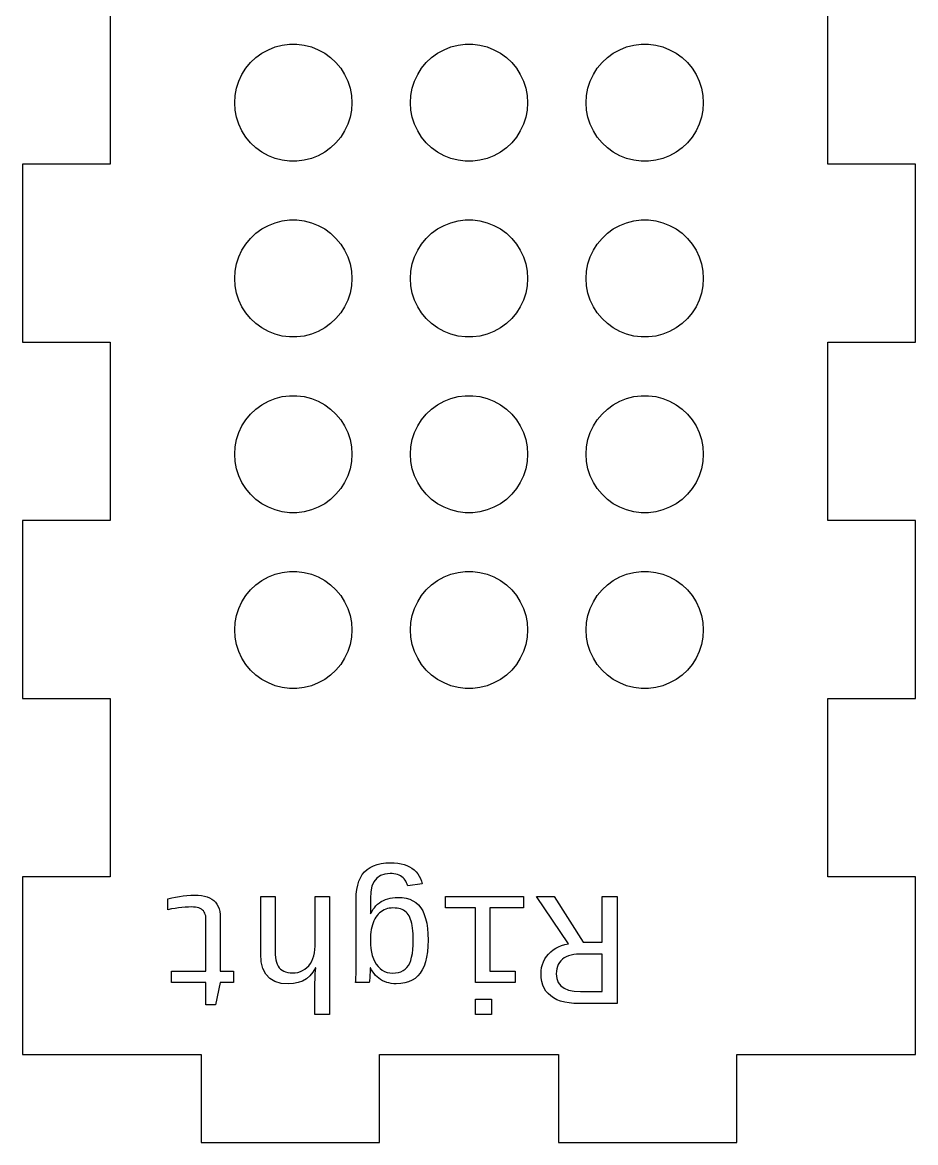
# Model space of a CAD drawing. Header units: metres. Extents: x -30 to 30, y -155 to 155.
# Drawn here: x -30.5 to 30.5, y -155 to -78.5 of the extents above; entities that cross this region are included whole.
import ezdxf

# ---------------------------------------------------------------- set-up
doc = ezdxf.new("R2010")
doc.units = ezdxf.units.M

msp = doc.modelspace()

# ---------------------------------------------------------------- linework, layer by layer
for p, q in [((-24.495, -76.035), (-24.495, -88.205)), ((24.495, -88.205), (24.495, -76.035)), ((-13.7031, -80.3807), (-13.2361, -80.1958)), ((-13.2361, -80.1958), (-12.7495, -80.0708)), ((-12.7495, -80.0708), (-12.2512, -80.0079)), ((-12.2512, -80.0079), (-11.7488, -80.0079)), ((-11.7488, -80.0079), (-11.2505, -80.0708)), ((-11.2505, -80.0708), (-10.7639, -80.1958)), ((-10.7639, -80.1958), (-10.2969, -80.3807)), ((-1.70311, -80.3807), (-1.23605, -80.1958)), ((-1.23605, -80.1958), (-0.74951, -80.0708)), ((-0.74951, -80.0708), (-0.25116, -80.0079)), ((-0.25116, -80.0079), (0.25116, -80.0079)), ((0.25116, -80.0079), (0.74951, -80.0708)), ((0.74951, -80.0708), (1.23605, -80.1958)), ((1.23605, -80.1958), (1.70311, -80.3807)), ((10.2969, -80.3807), (10.7639, -80.1958)), ((10.7639, -80.1958), (11.2505, -80.0708)), ((11.2505, -80.0708), (11.7488, -80.0079)), ((11.7488, -80.0079), (12.2512, -80.0079)), ((12.2512, -80.0079), (12.7495, -80.0708)), ((12.7495, -80.0708), (13.2361, -80.1958)), ((13.2361, -80.1958), (13.7031, -80.3807)), ((-14.9159, -81.2618), (-14.5497, -80.9179)), ((-14.5497, -80.9179), (-14.1433, -80.6227)), ((-14.1433, -80.6227), (-13.7031, -80.3807)), ((-10.2969, -80.3807), (-9.85669, -80.6227)), ((-9.85669, -80.6227), (-9.4503, -80.9179)), ((-9.4503, -80.9179), (-9.08412, -81.2618)), ((-2.91586, -81.2618), (-2.54968, -80.9179)), ((-2.54968, -80.9179), (-2.1433, -80.6227)), ((-2.1433, -80.6227), (-1.70311, -80.3807)), ((1.70311, -80.3807), (2.1433, -80.6227)), ((2.1433, -80.6227), (2.54968, -80.9179)), ((2.54968, -80.9179), (2.91586, -81.2618)), ((9.08412, -81.2618), (9.4503, -80.9179)), ((9.4503, -80.9179), (9.85669, -80.6227)), ((9.85669, -80.6227), (10.2969, -80.3807)), ((13.7031, -80.3807), (14.1433, -80.6227)), ((14.1433, -80.6227), (14.5497, -80.9179)), ((14.5497, -80.9179), (14.9159, -81.2618)), ((-15.5052, -82.073), (-15.2361, -81.6488)), ((-15.2361, -81.6488), (-14.9159, -81.2618)), ((-9.08412, -81.2618), (-8.76393, -81.6488)), ((-8.76393, -81.6488), (-8.49477, -82.073)), ((-3.50522, -82.073), (-3.23605, -81.6488)), ((-3.23605, -81.6488), (-2.91586, -81.2618)), ((2.91586, -81.2618), (3.23605, -81.6488)), ((3.23605, -81.6488), (3.50522, -82.073)), ((8.49477, -82.073), (8.76393, -81.6488)), ((8.76393, -81.6488), (9.08412, -81.2618)), ((14.9159, -81.2618), (15.2361, -81.6488)), ((15.2361, -81.6488), (15.5052, -82.073)), ((-15.8743, -83.0052), (-15.7191, -82.5275)), ((-15.7191, -82.5275), (-15.5052, -82.073)), ((-8.49477, -82.073), (-8.28088, -82.5275)), ((-8.28088, -82.5275), (-8.12566, -83.0052)), ((-3.87433, -83.0052), (-3.7191, -82.5275)), ((-3.7191, -82.5275), (-3.50522, -82.073)), ((3.50522, -82.073), (3.7191, -82.5275)), ((3.7191, -82.5275), (3.87433, -83.0052)), ((8.12566, -83.0052), (8.28088, -82.5275)), ((8.28088, -82.5275), (8.49477, -82.073)), ((15.5052, -82.073), (15.7191, -82.5275)), ((15.7191, -82.5275), (15.8743, -83.0052)), ((-15.9684, -83.4987), (-15.8743, -83.0052)), ((-8.12566, -83.0052), (-8.03154, -83.4987)), ((-3.96844, -83.4987), (-3.87433, -83.0052)), ((3.87433, -83.0052), (3.96844, -83.4987)), ((8.03154, -83.4987), (8.12566, -83.0052)), ((15.8743, -83.0052), (15.9684, -83.4987)), ((-16, -84), (-15.9684, -83.4987)), ((-15.9684, -84.5013), (-16, -84)), ((-8.03154, -83.4987), (-8, -84)), ((-8, -84), (-8.03154, -84.5013)), ((-4, -84), (-3.96844, -83.4987)), ((-3.96844, -84.5013), (-4, -84)), ((3.96844, -83.4987), (4, -84)), ((4, -84), (3.96844, -84.5013)), ((8, -84), (8.03154, -83.4987)), ((8.03154, -84.5013), (8, -84)), ((15.9684, -83.4987), (16, -84)), ((16, -84), (15.9684, -84.5013)), ((-15.8743, -84.9948), (-15.9684, -84.5013)), ((-8.03154, -84.5013), (-8.12566, -84.9948)), ((-3.87433, -84.9948), (-3.96844, -84.5013)), ((3.96844, -84.5013), (3.87433, -84.9948)), ((8.12566, -84.9948), (8.03154, -84.5013)), ((15.9684, -84.5013), (15.8743, -84.9948)), ((-15.7191, -85.4725), (-15.8743, -84.9948)), ((-15.5052, -85.927), (-15.7191, -85.4725)), ((-8.28088, -85.4725), (-8.49477, -85.927)), ((-8.12566, -84.9948), (-8.28088, -85.4725)), ((-3.7191, -85.4725), (-3.87433, -84.9948)), ((-3.50522, -85.927), (-3.7191, -85.4725)), ((3.7191, -85.4725), (3.50522, -85.927)), ((3.87433, -84.9948), (3.7191, -85.4725)), ((8.28088, -85.4725), (8.12566, -84.9948)), ((8.49477, -85.927), (8.28088, -85.4725)), ((15.7191, -85.4725), (15.5052, -85.927)), ((15.8743, -84.9948), (15.7191, -85.4725)), ((-15.2361, -86.3511), (-15.5052, -85.927)), ((-14.9159, -86.7382), (-15.2361, -86.3511)), ((-8.76393, -86.3511), (-9.08412, -86.7382)), ((-8.49477, -85.927), (-8.76393, -86.3511)), ((-3.23605, -86.3511), (-3.50522, -85.927)), ((-2.91586, -86.7382), (-3.23605, -86.3511)), ((3.23605, -86.3511), (2.91586, -86.7382)), ((3.50522, -85.927), (3.23605, -86.3511)), ((8.76393, -86.3511), (8.49477, -85.927)), ((9.08412, -86.7382), (8.76393, -86.3511)), ((15.2361, -86.3511), (14.9159, -86.7382)), ((15.5052, -85.927), (15.2361, -86.3511)), ((-14.5497, -87.082), (-14.9159, -86.7382)), ((-14.1433, -87.3773), (-14.5497, -87.082)), ((-9.4503, -87.082), (-9.85669, -87.3773)), ((-9.08412, -86.7382), (-9.4503, -87.082)), ((-2.54968, -87.082), (-2.91586, -86.7382)), ((-2.1433, -87.3773), (-2.54968, -87.082)), ((2.54968, -87.082), (2.1433, -87.3773)), ((2.91586, -86.7382), (2.54968, -87.082)), ((9.4503, -87.082), (9.08412, -86.7382)), ((9.85669, -87.3773), (9.4503, -87.082)), ((14.5497, -87.082), (14.1433, -87.3773)), ((14.9159, -86.7382), (14.5497, -87.082)), ((-13.7031, -87.6193), (-14.1433, -87.3773)), ((-13.2361, -87.8042), (-13.7031, -87.6193)), ((-12.7495, -87.9291), (-13.2361, -87.8042)), ((-12.2512, -87.9921), (-12.7495, -87.9291)), ((-11.2505, -87.9291), (-11.7488, -87.9921)), ((-10.7639, -87.8042), (-11.2505, -87.9291)), ((-10.2969, -87.6193), (-10.7639, -87.8042)), ((-9.85669, -87.3773), (-10.2969, -87.6193)), ((-1.70311, -87.6193), (-2.1433, -87.3773)), ((-1.23605, -87.8042), (-1.70311, -87.6193)), ((-0.74951, -87.9291), (-1.23605, -87.8042)), ((-0.25116, -87.9921), (-0.74951, -87.9291)), ((0.74951, -87.9291), (0.25116, -87.9921)), ((1.23605, -87.8042), (0.74951, -87.9291)), ((1.70311, -87.6193), (1.23605, -87.8042)), ((2.1433, -87.3773), (1.70311, -87.6193)), ((10.2969, -87.6193), (9.85669, -87.3773)), ((10.7639, -87.8042), (10.2969, -87.6193)), ((11.2505, -87.9291), (10.7639, -87.8042)), ((11.7488, -87.9921), (11.2505, -87.9291)), ((12.7495, -87.9291), (12.2512, -87.9921)), ((13.2361, -87.8042), (12.7495, -87.9291)), ((13.7031, -87.6193), (13.2361, -87.8042)), ((14.1433, -87.3773), (13.7031, -87.6193)), ((-24.495, -88.205), (-30.5, -88.205)), ((-30.5, -88.205), (-30.5, -100.355)), ((-11.7488, -87.9921), (-12.2512, -87.9921)), ((0.25116, -87.9921), (-0.25116, -87.9921)), ((12.2512, -87.9921), (11.7488, -87.9921)), ((30.5, -88.205), (24.495, -88.205)), ((30.5, -100.355), (30.5, -88.205)), ((-14.1433, -92.6227), (-13.7031, -92.3807)), ((-13.7031, -92.3807), (-13.2361, -92.1958)), ((-13.2361, -92.1958), (-12.7495, -92.0708)), ((-12.7495, -92.0708), (-12.2512, -92.0079)), ((-12.2512, -92.0079), (-11.7488, -92.0079)), ((-11.7488, -92.0079), (-11.2505, -92.0708)), ((-11.2505, -92.0708), (-10.7639, -92.1958)), ((-10.7639, -92.1958), (-10.2969, -92.3807)), ((-10.2969, -92.3807), (-9.85669, -92.6227)), ((-2.1433, -92.6227), (-1.70311, -92.3807)), ((-1.70311, -92.3807), (-1.23605, -92.1958)), ((-1.23605, -92.1958), (-0.74951, -92.0708)), ((-0.74951, -92.0708), (-0.25116, -92.0079)), ((-0.25116, -92.0079), (0.25116, -92.0079)), ((0.25116, -92.0079), (0.74951, -92.0708)), ((0.74951, -92.0708), (1.23605, -92.1958)), ((1.23605, -92.1958), (1.70311, -92.3807)), ((1.70311, -92.3807), (2.1433, -92.6227)), ((9.85669, -92.6227), (10.2969, -92.3807)), ((10.2969, -92.3807), (10.7639, -92.1958)), ((10.7639, -92.1958), (11.2505, -92.0708)), ((11.2505, -92.0708), (11.7488, -92.0079)), ((11.7488, -92.0079), (12.2512, -92.0079)), ((12.2512, -92.0079), (12.7495, -92.0708)), ((12.7495, -92.0708), (13.2361, -92.1958)), ((13.2361, -92.1958), (13.7031, -92.3807)), ((13.7031, -92.3807), (14.1433, -92.6227)), ((-15.2361, -93.6488), (-14.9159, -93.2618)), ((-14.9159, -93.2618), (-14.5497, -92.9179)), ((-14.5497, -92.9179), (-14.1433, -92.6227)), ((-9.85669, -92.6227), (-9.4503, -92.9179)), ((-9.4503, -92.9179), (-9.08412, -93.2618)), ((-9.08412, -93.2618), (-8.76393, -93.6488)), ((-3.23605, -93.6488), (-2.91586, -93.2618)), ((-2.91586, -93.2618), (-2.54968, -92.9179)), ((-2.54968, -92.9179), (-2.1433, -92.6227)), ((2.1433, -92.6227), (2.54968, -92.9179)), ((2.54968, -92.9179), (2.91586, -93.2618)), ((2.91586, -93.2618), (3.23605, -93.6488)), ((8.76393, -93.6488), (9.08412, -93.2618)), ((9.08412, -93.2618), (9.4503, -92.9179)), ((9.4503, -92.9179), (9.85669, -92.6227)), ((14.1433, -92.6227), (14.5497, -92.9179)), ((14.5497, -92.9179), (14.9159, -93.2618)), ((14.9159, -93.2618), (15.2361, -93.6488)), ((-15.5052, -94.073), (-15.2361, -93.6488)), ((-8.76393, -93.6488), (-8.49477, -94.073)), ((-3.50522, -94.073), (-3.23605, -93.6488)), ((3.23605, -93.6488), (3.50522, -94.073)), ((8.49477, -94.073), (8.76393, -93.6488)), ((15.2361, -93.6488), (15.5052, -94.073)), ((-15.8743, -95.0052), (-15.7191, -94.5275)), ((-15.7191, -94.5275), (-15.5052, -94.073)), ((-8.49477, -94.073), (-8.28088, -94.5275)), ((-8.28088, -94.5275), (-8.12566, -95.0052)), ((-3.87433, -95.0052), (-3.7191, -94.5275)), ((-3.7191, -94.5275), (-3.50522, -94.073)), ((3.50522, -94.073), (3.7191, -94.5275)), ((3.7191, -94.5275), (3.87433, -95.0052)), ((8.12566, -95.0052), (8.28088, -94.5275)), ((8.28088, -94.5275), (8.49477, -94.073)), ((15.5052, -94.073), (15.7191, -94.5275)), ((15.7191, -94.5275), (15.8743, -95.0052)), ((-16, -96), (-15.9684, -95.4987)), ((-15.9684, -95.4987), (-15.8743, -95.0052)), ((-8.12566, -95.0052), (-8.03154, -95.4987)), ((-8.03154, -95.4987), (-8, -96)), ((-4, -96), (-3.96844, -95.4987)), ((-3.96844, -95.4987), (-3.87433, -95.0052)), ((3.87433, -95.0052), (3.96844, -95.4987)), ((3.96844, -95.4987), (4, -96)), ((8, -96), (8.03154, -95.4987)), ((8.03154, -95.4987), (8.12566, -95.0052)), ((15.8743, -95.0052), (15.9684, -95.4987)), ((15.9684, -95.4987), (16, -96)), ((-15.9684, -96.5013), (-16, -96)), ((-8, -96), (-8.03154, -96.5013)), ((-3.96844, -96.5013), (-4, -96)), ((4, -96), (3.96844, -96.5013)), ((8.03154, -96.5013), (8, -96)), ((16, -96), (15.9684, -96.5013)), ((-15.8743, -96.9948), (-15.9684, -96.5013)), ((-15.7191, -97.4725), (-15.8743, -96.9948)), ((-8.12566, -96.9948), (-8.28088, -97.4725)), ((-8.03154, -96.5013), (-8.12566, -96.9948)), ((-3.87433, -96.9948), (-3.96844, -96.5013)), ((-3.7191, -97.4725), (-3.87433, -96.9948)), ((3.87433, -96.9948), (3.7191, -97.4725)), ((3.96844, -96.5013), (3.87433, -96.9948)), ((8.12566, -96.9948), (8.03154, -96.5013)), ((8.28088, -97.4725), (8.12566, -96.9948)), ((15.8743, -96.9948), (15.7191, -97.4725)), ((15.9684, -96.5013), (15.8743, -96.9948)), ((-15.5052, -97.927), (-15.7191, -97.4725)), ((-8.28088, -97.4725), (-8.49477, -97.927)), ((-3.50522, -97.927), (-3.7191, -97.4725)), ((3.7191, -97.4725), (3.50522, -97.927)), ((8.49477, -97.927), (8.28088, -97.4725)), ((15.7191, -97.4725), (15.5052, -97.927)), ((-15.2361, -98.3511), (-15.5052, -97.927)), ((-14.9159, -98.7382), (-15.2361, -98.3511)), ((-8.76393, -98.3511), (-9.08412, -98.7382)), ((-8.49477, -97.927), (-8.76393, -98.3511)), ((-3.23605, -98.3511), (-3.50522, -97.927)), ((-2.91586, -98.7382), (-3.23605, -98.3511)), ((3.23605, -98.3511), (2.91586, -98.7382)), ((3.50522, -97.927), (3.23605, -98.3511)), ((8.76393, -98.3511), (8.49477, -97.927)), ((9.08412, -98.7382), (8.76393, -98.3511)), ((15.2361, -98.3511), (14.9159, -98.7382)), ((15.5052, -97.927), (15.2361, -98.3511)), ((-14.5497, -99.082), (-14.9159, -98.7382)), ((-14.1433, -99.3773), (-14.5497, -99.082)), ((-13.7031, -99.6193), (-14.1433, -99.3773)), ((-9.85669, -99.3773), (-10.2969, -99.6193)), ((-9.4503, -99.082), (-9.85669, -99.3773)), ((-9.08412, -98.7382), (-9.4503, -99.082)), ((-2.54968, -99.082), (-2.91586, -98.7382)), ((-2.1433, -99.3773), (-2.54968, -99.082)), ((-1.70311, -99.6193), (-2.1433, -99.3773)), ((2.1433, -99.3773), (1.70311, -99.6193)), ((2.54968, -99.082), (2.1433, -99.3773)), ((2.91586, -98.7382), (2.54968, -99.082)), ((9.4503, -99.082), (9.08412, -98.7382)), ((9.85669, -99.3773), (9.4503, -99.082)), ((10.2969, -99.6193), (9.85669, -99.3773)), ((14.1433, -99.3773), (13.7031, -99.6193)), ((14.5497, -99.082), (14.1433, -99.3773)), ((14.9159, -98.7382), (14.5497, -99.082)), ((-13.2361, -99.8042), (-13.7031, -99.6193)), ((-12.7495, -99.9291), (-13.2361, -99.8042)), ((-12.2512, -99.9921), (-12.7495, -99.9291)), ((-11.7488, -99.9921), (-12.2512, -99.9921)), ((-11.2505, -99.9291), (-11.7488, -99.9921)), ((-10.7639, -99.8042), (-11.2505, -99.9291)), ((-10.2969, -99.6193), (-10.7639, -99.8042)), ((-1.23605, -99.8042), (-1.70311, -99.6193)), ((-0.74951, -99.9291), (-1.23605, -99.8042)), ((-0.25116, -99.9921), (-0.74951, -99.9291)), ((0.25116, -99.9921), (-0.25116, -99.9921)), ((0.74951, -99.9291), (0.25116, -99.9921)), ((1.23605, -99.8042), (0.74951, -99.9291)), ((1.70311, -99.6193), (1.23605, -99.8042)), ((10.7639, -99.8042), (10.2969, -99.6193)), ((11.2505, -99.9291), (10.7639, -99.8042)), ((11.7488, -99.9921), (11.2505, -99.9291)), ((12.2512, -99.9921), (11.7488, -99.9921)), ((12.7495, -99.9291), (12.2512, -99.9921)), ((13.2361, -99.8042), (12.7495, -99.9291)), ((13.7031, -99.6193), (13.2361, -99.8042)), ((-30.5, -100.355), (-24.495, -100.355)), ((-24.495, -100.355), (-24.495, -112.525)), ((24.495, -112.525), (24.495, -100.355)), ((24.495, -100.355), (30.5, -100.355)), ((-12.7495, -104.071), (-12.2512, -104.008)), ((-12.2512, -104.008), (-11.7488, -104.008)), ((-11.7488, -104.008), (-11.2505, -104.071)), ((-0.74951, -104.071), (-0.25116, -104.008)), ((-0.25116, -104.008), (0.25116, -104.008)), ((0.25116, -104.008), (0.74951, -104.071)), ((11.2505, -104.071), (11.7488, -104.008)), ((11.7488, -104.008), (12.2512, -104.008)), ((12.2512, -104.008), (12.7495, -104.071)), ((-14.5497, -104.918), (-14.1433, -104.623)), ((-14.1433, -104.623), (-13.7031, -104.381)), ((-13.7031, -104.381), (-13.2361, -104.196)), ((-13.2361, -104.196), (-12.7495, -104.071)), ((-11.2505, -104.071), (-10.7639, -104.196)), ((-10.7639, -104.196), (-10.2969, -104.381)), ((-10.2969, -104.381), (-9.85669, -104.623)), ((-9.85669, -104.623), (-9.4503, -104.918)), ((-2.54968, -104.918), (-2.1433, -104.623)), ((-2.1433, -104.623), (-1.70311, -104.381)), ((-1.70311, -104.381), (-1.23605, -104.196)), ((-1.23605, -104.196), (-0.74951, -104.071)), ((0.74951, -104.071), (1.23605, -104.196)), ((1.23605, -104.196), (1.70311, -104.381)), ((1.70311, -104.381), (2.1433, -104.623)), ((2.1433, -104.623), (2.54968, -104.918)), ((9.4503, -104.918), (9.85669, -104.623)), ((9.85669, -104.623), (10.2969, -104.381)), ((10.2969, -104.381), (10.7639, -104.196)), ((10.7639, -104.196), (11.2505, -104.071)), ((12.7495, -104.071), (13.2361, -104.196)), ((13.2361, -104.196), (13.7031, -104.381)), ((13.7031, -104.381), (14.1433, -104.623)), ((14.1433, -104.623), (14.5497, -104.918)), ((-15.2361, -105.649), (-14.9159, -105.262)), ((-14.9159, -105.262), (-14.5497, -104.918)), ((-9.4503, -104.918), (-9.08412, -105.262)), ((-9.08412, -105.262), (-8.76393, -105.649)), ((-3.23605, -105.649), (-2.91586, -105.262)), ((-2.91586, -105.262), (-2.54968, -104.918)), ((2.54968, -104.918), (2.91586, -105.262)), ((2.91586, -105.262), (3.23605, -105.649)), ((8.76393, -105.649), (9.08412, -105.262)), ((9.08412, -105.262), (9.4503, -104.918)), ((14.5497, -104.918), (14.9159, -105.262)), ((14.9159, -105.262), (15.2361, -105.649)), ((-15.7191, -106.527), (-15.5052, -106.073)), ((-15.5052, -106.073), (-15.2361, -105.649)), ((-8.76393, -105.649), (-8.49477, -106.073)), ((-8.49477, -106.073), (-8.28088, -106.527)), ((-3.7191, -106.527), (-3.50522, -106.073)), ((-3.50522, -106.073), (-3.23605, -105.649)), ((3.23605, -105.649), (3.50522, -106.073)), ((3.50522, -106.073), (3.7191, -106.527)), ((8.28088, -106.527), (8.49477, -106.073)), ((8.49477, -106.073), (8.76393, -105.649)), ((15.2361, -105.649), (15.5052, -106.073)), ((15.5052, -106.073), (15.7191, -106.527)), ((-15.9684, -107.499), (-15.8743, -107.005)), ((-15.8743, -107.005), (-15.7191, -106.527)), ((-8.28088, -106.527), (-8.12566, -107.005)), ((-8.12566, -107.005), (-8.03154, -107.499)), ((-3.96844, -107.499), (-3.87433, -107.005)), ((-3.87433, -107.005), (-3.7191, -106.527)), ((3.7191, -106.527), (3.87433, -107.005)), ((3.87433, -107.005), (3.96844, -107.499)), ((8.03154, -107.499), (8.12566, -107.005)), ((8.12566, -107.005), (8.28088, -106.527)), ((15.7191, -106.527), (15.8743, -107.005)), ((15.8743, -107.005), (15.9684, -107.499)), ((-16, -108), (-15.9684, -107.499)), ((-8.03154, -107.499), (-8, -108)), ((-4, -108), (-3.96844, -107.499)), ((3.96844, -107.499), (4, -108)), ((8, -108), (8.03154, -107.499)), ((15.9684, -107.499), (16, -108)), ((-15.9684, -108.501), (-16, -108)), ((-15.8743, -108.995), (-15.9684, -108.501)), ((-8.03154, -108.501), (-8.12566, -108.995)), ((-8, -108), (-8.03154, -108.501)), ((-3.96844, -108.501), (-4, -108)), ((-3.87433, -108.995), (-3.96844, -108.501)), ((3.96844, -108.501), (3.87433, -108.995)), ((4, -108), (3.96844, -108.501)), ((8.03154, -108.501), (8, -108)), ((8.12566, -108.995), (8.03154, -108.501)), ((15.9684, -108.501), (15.8743, -108.995)), ((16, -108), (15.9684, -108.501)), ((-15.7191, -109.472), (-15.8743, -108.995)), ((-8.12566, -108.995), (-8.28088, -109.472)), ((-3.7191, -109.472), (-3.87433, -108.995)), ((3.87433, -108.995), (3.7191, -109.472)), ((8.28088, -109.472), (8.12566, -108.995)), ((15.8743, -108.995), (15.7191, -109.472)), ((-15.5052, -109.927), (-15.7191, -109.472)), ((-15.2361, -110.351), (-15.5052, -109.927)), ((-8.49477, -109.927), (-8.76393, -110.351)), ((-8.28088, -109.472), (-8.49477, -109.927)), ((-3.50522, -109.927), (-3.7191, -109.472)), ((-3.23605, -110.351), (-3.50522, -109.927)), ((3.50522, -109.927), (3.23605, -110.351)), ((3.7191, -109.472), (3.50522, -109.927)), ((8.49477, -109.927), (8.28088, -109.472)), ((8.76393, -110.351), (8.49477, -109.927)), ((15.5052, -109.927), (15.2361, -110.351)), ((15.7191, -109.472), (15.5052, -109.927)), ((-14.9159, -110.738), (-15.2361, -110.351)), ((-14.5497, -111.082), (-14.9159, -110.738)), ((-9.08412, -110.738), (-9.4503, -111.082)), ((-8.76393, -110.351), (-9.08412, -110.738)), ((-2.91586, -110.738), (-3.23605, -110.351)), ((-2.54968, -111.082), (-2.91586, -110.738)), ((2.91586, -110.738), (2.54968, -111.082)), ((3.23605, -110.351), (2.91586, -110.738)), ((9.08412, -110.738), (8.76393, -110.351)), ((9.4503, -111.082), (9.08412, -110.738)), ((14.9159, -110.738), (14.5497, -111.082)), ((15.2361, -110.351), (14.9159, -110.738)), ((-14.1433, -111.377), (-14.5497, -111.082)), ((-13.7031, -111.619), (-14.1433, -111.377)), ((-13.2361, -111.804), (-13.7031, -111.619)), ((-10.2969, -111.619), (-10.7639, -111.804)), ((-9.85669, -111.377), (-10.2969, -111.619)), ((-9.4503, -111.082), (-9.85669, -111.377)), ((-2.1433, -111.377), (-2.54968, -111.082)), ((-1.70311, -111.619), (-2.1433, -111.377)), ((-1.23605, -111.804), (-1.70311, -111.619)), ((1.70311, -111.619), (1.23605, -111.804)), ((2.1433, -111.377), (1.70311, -111.619)), ((2.54968, -111.082), (2.1433, -111.377)), ((9.85669, -111.377), (9.4503, -111.082)), ((10.2969, -111.619), (9.85669, -111.377)), ((10.7639, -111.804), (10.2969, -111.619)), ((13.7031, -111.619), (13.2361, -111.804)), ((14.1433, -111.377), (13.7031, -111.619)), ((14.5497, -111.082), (14.1433, -111.377)), ((-12.7495, -111.929), (-13.2361, -111.804)), ((-12.2512, -111.992), (-12.7495, -111.929)), ((-11.7488, -111.992), (-12.2512, -111.992)), ((-11.2505, -111.929), (-11.7488, -111.992)), ((-10.7639, -111.804), (-11.2505, -111.929)), ((-0.74951, -111.929), (-1.23605, -111.804)), ((-0.25116, -111.992), (-0.74951, -111.929)), ((0.25116, -111.992), (-0.25116, -111.992)), ((0.74951, -111.929), (0.25116, -111.992)), ((1.23605, -111.804), (0.74951, -111.929)), ((11.2505, -111.929), (10.7639, -111.804)), ((11.7488, -111.992), (11.2505, -111.929)), ((12.2512, -111.992), (11.7488, -111.992)), ((12.7495, -111.929), (12.2512, -111.992)), ((13.2361, -111.804), (12.7495, -111.929)), ((-24.495, -112.525), (-30.5, -112.525)), ((-30.5, -112.525), (-30.5, -124.675)), ((30.5, -112.525), (24.495, -112.525)), ((30.5, -124.675), (30.5, -112.525)), ((-13.7031, -116.381), (-13.2361, -116.196)), ((-13.2361, -116.196), (-12.7495, -116.071)), ((-12.7495, -116.071), (-12.2512, -116.008)), ((-12.2512, -116.008), (-11.7488, -116.008)), ((-11.7488, -116.008), (-11.2505, -116.071)), ((-11.2505, -116.071), (-10.7639, -116.196)), ((-10.7639, -116.196), (-10.2969, -116.381)), ((-1.70311, -116.381), (-1.23605, -116.196)), ((-1.23605, -116.196), (-0.74951, -116.071)), ((-0.74951, -116.071), (-0.25116, -116.008)), ((-0.25116, -116.008), (0.25116, -116.008)), ((0.25116, -116.008), (0.74951, -116.071)), ((0.74951, -116.071), (1.23605, -116.196)), ((1.23605, -116.196), (1.70311, -116.381)), ((10.2969, -116.381), (10.7639, -116.196)), ((10.7639, -116.196), (11.2505, -116.071)), ((11.2505, -116.071), (11.7488, -116.008)), ((11.7488, -116.008), (12.2512, -116.008)), ((12.2512, -116.008), (12.7495, -116.071)), ((12.7495, -116.071), (13.2361, -116.196)), ((13.2361, -116.196), (13.7031, -116.381)), ((-14.9159, -117.262), (-14.5497, -116.918)), ((-14.5497, -116.918), (-14.1433, -116.623)), ((-14.1433, -116.623), (-13.7031, -116.381)), ((-10.2969, -116.381), (-9.85669, -116.623)), ((-9.85669, -116.623), (-9.4503, -116.918)), ((-9.4503, -116.918), (-9.08412, -117.262)), ((-2.91586, -117.262), (-2.54968, -116.918)), ((-2.54968, -116.918), (-2.1433, -116.623)), ((-2.1433, -116.623), (-1.70311, -116.381)), ((1.70311, -116.381), (2.1433, -116.623)), ((2.1433, -116.623), (2.54968, -116.918)), ((2.54968, -116.918), (2.91586, -117.262)), ((9.08412, -117.262), (9.4503, -116.918)), ((9.4503, -116.918), (9.85669, -116.623)), ((9.85669, -116.623), (10.2969, -116.381)), ((13.7031, -116.381), (14.1433, -116.623)), ((14.1433, -116.623), (14.5497, -116.918)), ((14.5497, -116.918), (14.9159, -117.262)), ((-15.5052, -118.073), (-15.2361, -117.649)), ((-15.2361, -117.649), (-14.9159, -117.262)), ((-9.08412, -117.262), (-8.76393, -117.649)), ((-8.76393, -117.649), (-8.49477, -118.073)), ((-3.50522, -118.073), (-3.23605, -117.649)), ((-3.23605, -117.649), (-2.91586, -117.262)), ((2.91586, -117.262), (3.23605, -117.649)), ((3.23605, -117.649), (3.50522, -118.073)), ((8.49477, -118.073), (8.76393, -117.649)), ((8.76393, -117.649), (9.08412, -117.262)), ((14.9159, -117.262), (15.2361, -117.649)), ((15.2361, -117.649), (15.5052, -118.073)), ((-15.8743, -119.005), (-15.7191, -118.527)), ((-15.7191, -118.527), (-15.5052, -118.073)), ((-8.49477, -118.073), (-8.28088, -118.527)), ((-8.28088, -118.527), (-8.12566, -119.005)), ((-3.87433, -119.005), (-3.7191, -118.527)), ((-3.7191, -118.527), (-3.50522, -118.073)), ((3.50522, -118.073), (3.7191, -118.527)), ((3.7191, -118.527), (3.87433, -119.005)), ((8.12566, -119.005), (8.28088, -118.527)), ((8.28088, -118.527), (8.49477, -118.073)), ((15.5052, -118.073), (15.7191, -118.527)), ((15.7191, -118.527), (15.8743, -119.005)), ((-15.9684, -119.499), (-15.8743, -119.005)), ((-8.12566, -119.005), (-8.03154, -119.499)), ((-3.96844, -119.499), (-3.87433, -119.005)), ((3.87433, -119.005), (3.96844, -119.499)), ((8.03154, -119.499), (8.12566, -119.005)), ((15.8743, -119.005), (15.9684, -119.499)), ((-16, -120), (-15.9684, -119.499)), ((-15.9684, -120.501), (-16, -120)), ((-8.03154, -119.499), (-8, -120)), ((-8, -120), (-8.03154, -120.501)), ((-4, -120), (-3.96844, -119.499)), ((-3.96844, -120.501), (-4, -120)), ((3.96844, -119.499), (4, -120)), ((4, -120), (3.96844, -120.501)), ((8, -120), (8.03154, -119.499)), ((8.03154, -120.501), (8, -120)), ((15.9684, -119.499), (16, -120)), ((16, -120), (15.9684, -120.501)), ((-15.8743, -120.995), (-15.9684, -120.501)), ((-8.03154, -120.501), (-8.12566, -120.995)), ((-3.87433, -120.995), (-3.96844, -120.501)), ((3.96844, -120.501), (3.87433, -120.995)), ((8.12566, -120.995), (8.03154, -120.501)), ((15.9684, -120.501), (15.8743, -120.995)), ((-15.7191, -121.472), (-15.8743, -120.995)), ((-15.5052, -121.927), (-15.7191, -121.472)), ((-8.28088, -121.472), (-8.49477, -121.927)), ((-8.12566, -120.995), (-8.28088, -121.472)), ((-3.7191, -121.472), (-3.87433, -120.995)), ((-3.50522, -121.927), (-3.7191, -121.472)), ((3.7191, -121.472), (3.50522, -121.927)), ((3.87433, -120.995), (3.7191, -121.472)), ((8.28088, -121.472), (8.12566, -120.995)), ((8.49477, -121.927), (8.28088, -121.472)), ((15.7191, -121.472), (15.5052, -121.927)), ((15.8743, -120.995), (15.7191, -121.472)), ((-15.2361, -122.351), (-15.5052, -121.927)), ((-14.9159, -122.738), (-15.2361, -122.351)), ((-8.76393, -122.351), (-9.08412, -122.738)), ((-8.49477, -121.927), (-8.76393, -122.351)), ((-3.23605, -122.351), (-3.50522, -121.927)), ((-2.91586, -122.738), (-3.23605, -122.351)), ((3.23605, -122.351), (2.91586, -122.738)), ((3.50522, -121.927), (3.23605, -122.351)), ((8.76393, -122.351), (8.49477, -121.927)), ((9.08412, -122.738), (8.76393, -122.351)), ((15.2361, -122.351), (14.9159, -122.738)), ((15.5052, -121.927), (15.2361, -122.351)), ((-14.5497, -123.082), (-14.9159, -122.738)), ((-14.1433, -123.377), (-14.5497, -123.082)), ((-9.4503, -123.082), (-9.85669, -123.377)), ((-9.08412, -122.738), (-9.4503, -123.082)), ((-2.54968, -123.082), (-2.91586, -122.738)), ((-2.1433, -123.377), (-2.54968, -123.082)), ((2.54968, -123.082), (2.1433, -123.377)), ((2.91586, -122.738), (2.54968, -123.082)), ((9.4503, -123.082), (9.08412, -122.738)), ((9.85669, -123.377), (9.4503, -123.082)), ((14.5497, -123.082), (14.1433, -123.377)), ((14.9159, -122.738), (14.5497, -123.082)), ((-13.7031, -123.619), (-14.1433, -123.377)), ((-13.2361, -123.804), (-13.7031, -123.619)), ((-12.7495, -123.929), (-13.2361, -123.804)), ((-10.7639, -123.804), (-11.2505, -123.929)), ((-10.2969, -123.619), (-10.7639, -123.804)), ((-9.85669, -123.377), (-10.2969, -123.619)), ((-1.70311, -123.619), (-2.1433, -123.377)), ((-1.23605, -123.804), (-1.70311, -123.619)), ((-0.74951, -123.929), (-1.23605, -123.804)), ((1.23605, -123.804), (0.74951, -123.929)), ((1.70311, -123.619), (1.23605, -123.804)), ((2.1433, -123.377), (1.70311, -123.619)), ((10.2969, -123.619), (9.85669, -123.377)), ((10.7639, -123.804), (10.2969, -123.619)), ((11.2505, -123.929), (10.7639, -123.804)), ((13.2361, -123.804), (12.7495, -123.929)), ((13.7031, -123.619), (13.2361, -123.804)), ((14.1433, -123.377), (13.7031, -123.619)), ((-12.2512, -123.992), (-12.7495, -123.929)), ((-11.7488, -123.992), (-12.2512, -123.992)), ((-11.2505, -123.929), (-11.7488, -123.992)), ((-0.25116, -123.992), (-0.74951, -123.929)), ((0.25116, -123.992), (-0.25116, -123.992)), ((0.74951, -123.929), (0.25116, -123.992)), ((11.7488, -123.992), (11.2505, -123.929)), ((12.2512, -123.992), (11.7488, -123.992)), ((12.7495, -123.929), (12.2512, -123.992)), ((-30.5, -124.675), (-24.495, -124.675)), ((-24.495, -124.675), (-24.495, -136.845)), ((24.495, -136.845), (24.495, -124.675)), ((24.495, -124.675), (30.5, -124.675)), ((-6.75375, -136.209), (-6.5258, -136.095)), ((-6.5258, -136.095), (-6.27238, -136.006)), ((-6.27238, -136.006), (-5.99352, -135.943)), ((-5.99352, -135.943), (-5.68916, -135.905)), ((-5.68916, -135.905), (-5.35936, -135.892)), ((-5.35936, -135.892), (-5.10626, -135.9)), ((-5.10626, -135.9), (-4.86777, -135.923)), ((-4.86777, -135.923), (-4.64389, -135.961)), ((-4.64389, -135.961), (-4.43465, -136.015)), ((-4.43465, -136.015), (-4.23999, -136.083)), ((-4.23999, -136.083), (-4.05997, -136.167)), ((-24.495, -136.845), (-30.5, -136.845)), ((-30.5, -136.845), (-30.5, -148.995)), ((-7.41498, -136.918), (-7.28586, -136.703)), ((-7.28586, -136.703), (-7.13329, -136.513)), ((-7.13329, -136.513), (-6.95625, -136.349)), ((-6.95625, -136.349), (-6.75375, -136.209)), ((-6.05087, -136.77), (-6.29797, -136.944)), ((-5.74886, -136.665), (-6.05087, -136.77)), ((-5.39192, -136.63), (-5.74886, -136.665)), ((-5.25325, -136.635), (-5.39192, -136.63)), ((-5.12242, -136.648), (-5.25325, -136.635)), ((-4.99947, -136.67), (-5.12242, -136.648)), ((-4.88437, -136.702), (-4.99947, -136.67)), ((-4.77713, -136.742), (-4.88437, -136.702)), ((-4.67776, -136.792), (-4.77713, -136.742)), ((-4.58624, -136.85), (-4.67776, -136.792)), ((-4.50305, -136.916), (-4.58624, -136.85)), ((-4.05997, -136.167), (-3.89456, -136.267)), ((-3.89456, -136.267), (-3.74466, -136.38)), ((-3.74466, -136.38), (-3.61113, -136.507)), ((-3.61113, -136.507), (-3.494, -136.647)), ((-3.494, -136.647), (-3.39326, -136.801)), ((-3.39326, -136.801), (-3.3089, -136.967)), ((30.5, -136.845), (24.495, -136.845)), ((30.5, -148.995), (30.5, -136.845)), ((-7.66145, -137.712), (-7.60277, -137.423)), ((-7.60277, -137.423), (-7.5206, -137.158)), ((-7.5206, -137.158), (-7.41498, -136.918)), ((-6.62746, -137.502), (-6.70982, -137.886)), ((-6.49017, -137.188), (-6.62746, -137.502)), ((-6.29797, -136.944), (-6.49017, -137.188)), ((-4.4286, -136.991), (-4.50305, -136.916)), ((-4.3629, -137.073), (-4.4286, -136.991)), ((-4.30594, -137.162), (-4.3629, -137.073)), ((-4.25772, -137.259), (-4.30594, -137.162)), ((-4.21825, -137.364), (-4.25772, -137.259)), ((-4.18752, -137.476), (-4.21825, -137.364)), ((-3.18936, -137.341), (-4.18752, -137.476)), ((-3.3089, -136.967), (-3.24094, -137.147)), ((-3.24094, -137.147), (-3.18936, -137.341)), ((-20.5631, -138.355), (-20.3015, -138.289)), ((-20.5631, -139.099), (-20.5631, -138.355)), ((-20.3015, -138.289), (-20.0406, -138.233)), ((-20.0406, -138.233), (-19.7803, -138.187)), ((-19.7803, -138.187), (-19.5207, -138.152)), ((-19.5207, -138.152), (-19.2617, -138.126)), ((-19.2617, -138.126), (-19.0034, -138.111)), ((-19.0034, -138.111), (-18.7458, -138.106)), ((-18.7458, -138.106), (-18.5036, -138.113)), ((-18.5036, -138.113), (-18.2795, -138.136)), ((-18.2795, -138.136), (-18.0732, -138.174)), ((-18.0732, -138.174), (-17.8849, -138.227)), ((-17.8849, -138.227), (-17.7145, -138.295)), ((-17.7145, -138.295), (-17.5621, -138.379)), ((-17.5621, -138.379), (-17.4275, -138.477)), ((-14.2253, -142.104), (-14.2253, -138.193)), ((-14.2253, -138.193), (-13.2433, -138.193)), ((-13.2433, -138.193), (-13.2433, -141.963)), ((-10.5146, -141.594), (-10.5146, -138.193)), ((-10.5146, -138.193), (-9.53804, -138.193)), ((-9.53804, -138.193), (-9.53804, -146.243)), ((-7.7084, -138.366), (-7.69667, -138.027)), ((-7.7084, -142.847), (-7.7084, -138.366)), ((-7.69667, -138.027), (-7.66145, -137.712)), ((-6.70982, -137.886), (-6.73727, -138.339)), ((-6.73727, -138.339), (-6.73727, -139.391)), ((-5.85013, -138.469), (-5.70432, -138.404)), ((-5.70432, -138.404), (-5.55119, -138.352)), ((-5.55119, -138.352), (-5.39078, -138.31)), ((-5.39078, -138.31), (-5.22305, -138.281)), ((-5.22305, -138.281), (-5.04802, -138.263)), ((-5.04802, -138.263), (-4.86568, -138.258)), ((-4.86568, -138.258), (-4.57057, -138.272)), ((-4.57057, -138.272), (-4.29904, -138.315)), ((-4.29904, -138.315), (-4.05109, -138.387)), ((-4.05109, -138.387), (-3.82672, -138.487)), ((-1.61459, -138.963), (-1.61459, -138.193)), ((-1.61459, -138.193), (3.71277, -138.193)), ((3.71277, -138.193), (3.71277, -138.963)), ((6.78481, -141.431), (4.61481, -138.193)), ((4.61481, -138.193), (5.80824, -138.193)), ((5.80824, -138.193), (7.79385, -141.312)), ((9.08496, -141.312), (9.08496, -138.193)), ((9.08496, -138.193), (10.1211, -138.193)), ((10.1211, -138.193), (10.1211, -145.511)), ((-20.3137, -139.05), (-20.5631, -139.099)), ((-20.0707, -139.008), (-20.3137, -139.05)), ((-19.8341, -138.974), (-20.0707, -139.008)), ((-19.6039, -138.948), (-19.8341, -138.974)), ((-19.3802, -138.929), (-19.6039, -138.948)), ((-19.1628, -138.918), (-19.3802, -138.929)), ((-18.9519, -138.914), (-19.1628, -138.918)), ((-18.8076, -138.918), (-18.9519, -138.914)), ((-18.6754, -138.931), (-18.8076, -138.918)), ((-18.5552, -138.952), (-18.6754, -138.931)), ((-18.4471, -138.981), (-18.5552, -138.952)), ((-18.351, -139.019), (-18.4471, -138.981)), ((-18.267, -139.065), (-18.351, -139.019)), ((-18.1951, -139.12), (-18.267, -139.065)), ((-18.134, -139.184), (-18.1951, -139.12)), ((-18.0822, -139.256), (-18.134, -139.184)), ((-17.4275, -138.477), (-17.3109, -138.592)), ((-17.3109, -138.592), (-17.2123, -138.725)), ((-17.2123, -138.725), (-17.1316, -138.875)), ((-17.1316, -138.875), (-17.0688, -139.043)), ((-17.0688, -139.043), (-17.024, -139.228)), ((-6.64626, -139.237), (-6.55771, -139.094)), ((-6.55771, -139.094), (-6.46072, -138.962)), ((-6.46072, -138.962), (-6.35533, -138.841)), ((-6.35533, -138.841), (-6.24152, -138.732)), ((-6.24152, -138.732), (-6.11929, -138.633)), ((-6.11929, -138.633), (-5.98865, -138.545)), ((-5.90535, -139.168), (-6.0076, -139.237)), ((-5.98865, -138.545), (-5.85013, -138.469)), ((-5.79857, -139.111), (-5.90535, -139.168)), ((-5.68724, -139.063), (-5.79857, -139.111)), ((-5.57138, -139.026), (-5.68724, -139.063)), ((-5.45097, -139), (-5.57138, -139.026)), ((-5.32603, -138.984), (-5.45097, -139)), ((-5.19656, -138.979), (-5.32603, -138.984)), ((-5.05099, -138.984), (-5.19656, -138.979)), ((-4.91493, -138.997), (-5.05099, -138.984)), ((-4.78841, -139.019), (-4.91493, -138.997)), ((-4.67139, -139.05), (-4.78841, -139.019)), ((-4.56389, -139.09), (-4.67139, -139.05)), ((-4.4659, -139.139), (-4.56389, -139.09)), ((-4.37744, -139.196), (-4.4659, -139.139)), ((-4.29689, -139.263), (-4.37744, -139.196)), ((-3.82672, -138.487), (-3.62595, -138.616)), ((-3.62595, -138.616), (-3.44875, -138.774)), ((-3.44875, -138.774), (-3.29512, -138.96)), ((-3.29512, -138.96), (-3.16342, -139.177)), ((-3.16342, -139.177), (-3.05199, -139.427)), ((0.44693, -138.963), (-1.61459, -138.963)), ((0.44693, -144.062), (0.44693, -138.963)), ((3.71277, -138.963), (1.4234, -138.963)), ((1.4234, -138.963), (1.4234, -143.292)), ((-18.0399, -139.338), (-18.0822, -139.256)), ((-18.0069, -139.428), (-18.0399, -139.338)), ((-17.9834, -139.528), (-18.0069, -139.428)), ((-17.9693, -139.637), (-17.9834, -139.528)), ((-17.9646, -139.755), (-17.9693, -139.637)), ((-17.9646, -143.292), (-17.9646, -139.755)), ((-17.024, -139.228), (-16.9971, -139.431)), ((-16.9971, -139.431), (-16.9881, -139.652)), ((-16.9881, -139.652), (-16.9881, -143.292)), ((-6.73727, -139.391), (-6.72639, -139.391)), ((-6.72639, -139.391), (-6.64626, -139.237)), ((-6.48985, -139.854), (-6.54736, -139.991)), ((-6.42581, -139.727), (-6.48985, -139.854)), ((-6.35524, -139.609), (-6.42581, -139.727)), ((-6.27814, -139.502), (-6.35524, -139.609)), ((-6.19449, -139.404), (-6.27814, -139.502)), ((-6.10431, -139.315), (-6.19449, -139.404)), ((-6.0076, -139.237), (-6.10431, -139.315)), ((-4.22266, -139.341), (-4.29689, -139.263)), ((-4.15472, -139.429), (-4.22266, -139.341)), ((-4.09309, -139.528), (-4.15472, -139.429)), ((-4.03778, -139.638), (-4.09309, -139.528)), ((-3.98878, -139.757), (-4.03778, -139.638)), ((-3.94608, -139.888), (-3.98878, -139.757)), ((-3.90938, -140.03), (-3.94608, -139.888)), ((-3.05199, -139.427), (-2.96082, -139.71)), ((-2.96082, -139.71), (-2.88989, -140.026)), ((-6.70239, -140.623), (-6.72177, -140.801)), ((-6.67526, -140.453), (-6.70239, -140.623)), ((-6.64038, -140.291), (-6.67526, -140.453)), ((-6.59775, -140.137), (-6.64038, -140.291)), ((-6.54736, -139.991), (-6.59775, -140.137)), ((-3.87833, -140.187), (-3.90938, -140.03)), ((-3.85292, -140.358), (-3.87833, -140.187)), ((-3.83316, -140.543), (-3.85292, -140.358)), ((-3.81905, -140.742), (-3.83316, -140.543)), ((-2.88989, -140.026), (-2.83925, -140.375)), ((-2.83925, -140.375), (-2.80885, -140.756)), ((-6.7334, -140.987), (-6.73727, -141.182)), ((-6.73727, -141.182), (-6.72897, -141.472)), ((-6.72177, -140.801), (-6.7334, -140.987)), ((-6.72897, -141.472), (-6.70407, -141.743)), ((-3.81058, -140.955), (-3.81905, -140.742)), ((-3.81451, -141.513), (-3.80775, -141.182)), ((-3.80775, -141.182), (-3.81058, -140.955)), ((-2.79872, -141.171), (-2.80957, -141.593)), ((-2.80885, -140.756), (-2.79872, -141.171)), ((6.32622, -141.545), (6.54848, -141.48)), ((6.54848, -141.48), (6.78481, -141.431)), ((7.79385, -141.312), (9.08496, -141.312)), ((-14.1865, -142.652), (-14.2253, -142.104)), ((-13.2433, -141.963), (-13.2375, -142.166)), ((-13.2375, -142.166), (-13.2201, -142.353)), ((-10.6554, -142.441), (-10.5938, -142.25)), ((-10.5938, -142.25), (-10.5498, -142.046)), ((-10.5498, -142.046), (-10.5234, -141.827)), ((-10.5234, -141.827), (-10.5146, -141.594)), ((-6.70407, -141.743), (-6.66255, -141.997)), ((-6.66255, -141.997), (-6.60442, -142.232)), ((-6.60442, -142.232), (-6.52969, -142.449)), ((-3.9158, -142.338), (-3.86853, -142.092)), ((-3.86853, -142.092), (-3.83478, -141.817)), ((-3.83478, -141.817), (-3.81451, -141.513)), ((-2.84212, -141.982), (-2.89636, -142.338)), ((-2.80957, -141.593), (-2.84212, -141.982)), ((5.29126, -142.289), (5.42584, -142.126)), ((5.42584, -142.126), (5.57779, -141.976)), ((5.57779, -141.976), (5.7438, -141.843)), ((5.7438, -141.843), (5.92387, -141.727)), ((5.92387, -141.727), (6.11801, -141.628)), ((6.11801, -141.628), (6.32622, -141.545)), ((6.79716, -142.244), (6.64178, -142.308)), ((6.96729, -142.195), (6.79716, -142.244)), ((7.15213, -142.159), (6.96729, -142.195)), ((7.3517, -142.138), (7.15213, -142.159)), ((7.56601, -142.131), (7.3517, -142.138)), ((9.08496, -142.131), (7.56601, -142.131)), ((9.08496, -144.681), (9.08496, -142.131)), ((-14.0703, -143.116), (-14.1865, -142.652)), ((-13.2201, -142.353), (-13.191, -142.526)), ((-13.191, -142.526), (-13.1503, -142.682)), ((-13.1503, -142.682), (-13.098, -142.823)), ((-13.098, -142.823), (-13.0341, -142.949)), ((-13.0341, -142.949), (-12.9585, -143.059)), ((-11.074, -143.056), (-10.9459, -142.926)), ((-10.9459, -142.926), (-10.8315, -142.778)), ((-10.8315, -142.778), (-10.7346, -142.617)), ((-10.7346, -142.617), (-10.6554, -142.441)), ((-7.70906, -143.098), (-7.7084, -142.847)), ((-6.52969, -142.449), (-6.43835, -142.648)), ((-6.43835, -142.648), (-6.3304, -142.828)), ((-6.3304, -142.828), (-6.20795, -142.987)), ((-6.20795, -142.987), (-6.0731, -143.122)), ((-4.24162, -143.047), (-4.13864, -142.91)), ((-4.13864, -142.91), (-4.05086, -142.747)), ((-4.05086, -142.747), (-3.97658, -142.557)), ((-3.97658, -142.557), (-3.9158, -142.338)), ((-3.06995, -142.95), (-3.18929, -143.207)), ((-2.97231, -142.661), (-3.06995, -142.95)), ((-2.89636, -142.338), (-2.97231, -142.661)), ((4.95998, -143.046), (5.01173, -142.841)), ((5.01173, -142.841), (5.08421, -142.647)), ((5.08421, -142.647), (5.17738, -142.463)), ((5.17738, -142.463), (5.29126, -142.289)), ((6.03639, -142.972), (5.99405, -143.126)), ((6.09569, -142.831), (6.03639, -142.972)), ((6.17192, -142.701), (6.09569, -142.831)), ((6.26509, -142.584), (6.17192, -142.701)), ((6.37521, -142.478), (6.26509, -142.584)), ((6.50113, -142.386), (6.37521, -142.478)), ((6.64178, -142.308), (6.50113, -142.386)), ((-20.3082, -144.062), (-20.3082, -143.292)), ((-20.3082, -143.292), (-17.9646, -143.292)), ((-16.9881, -143.292), (-16.0766, -143.292)), ((-16.0766, -143.292), (-16.0766, -144.062)), ((-13.8765, -143.496), (-14.0703, -143.116)), ((-13.6053, -143.791), (-13.8765, -143.496)), ((-12.9585, -143.059), (-12.8702, -143.154)), ((-12.8702, -143.154), (-12.7681, -143.234)), ((-12.7681, -143.234), (-12.6521, -143.3)), ((-12.6521, -143.3), (-12.5223, -143.351)), ((-12.5223, -143.351), (-12.3787, -143.387)), ((-12.3787, -143.387), (-12.2212, -143.409)), ((-12.2212, -143.409), (-12.0499, -143.417)), ((-12.0499, -143.417), (-11.8626, -143.407)), ((-11.8626, -143.407), (-11.6852, -143.377)), ((-11.6852, -143.377), (-11.5176, -143.327)), ((-11.5176, -143.327), (-11.3599, -143.256)), ((-11.3599, -143.256), (-11.212, -143.166)), ((-11.212, -143.166), (-11.074, -143.056)), ((-10.8701, -143.603), (-11.1043, -143.808)), ((-10.6645, -143.354), (-10.8701, -143.603)), ((-10.4875, -143.059), (-10.6645, -143.354)), ((-10.516, -143.91), (-10.511, -143.774)), ((-10.511, -143.774), (-10.504, -143.622)), ((-10.504, -143.622), (-10.4951, -143.452)), ((-10.4951, -143.452), (-10.4841, -143.264)), ((-10.4712, -143.059), (-10.4875, -143.059)), ((-10.4841, -143.264), (-10.4712, -143.059)), ((-7.72498, -143.844), (-7.71901, -143.696)), ((-7.71901, -143.696), (-7.71437, -143.522)), ((-7.71437, -143.522), (-7.71106, -143.323)), ((-7.71106, -143.323), (-7.70906, -143.098)), ((-6.77603, -143.714), (-6.78223, -143.805)), ((-6.76984, -143.609), (-6.77603, -143.714)), ((-6.76408, -143.503), (-6.76984, -143.609)), ((-6.75922, -143.406), (-6.76408, -143.503)), ((-6.75523, -143.318), (-6.75922, -143.406)), ((-6.75214, -143.24), (-6.75523, -143.318)), ((-6.74992, -143.17), (-6.75214, -143.24)), ((-6.7486, -143.11), (-6.74992, -143.17)), ((-6.74815, -143.059), (-6.7486, -143.11)), ((-6.73184, -143.059), (-6.74815, -143.059)), ((-6.65784, -143.204), (-6.73184, -143.059)), ((-6.5753, -143.34), (-6.65784, -143.204)), ((-6.48425, -143.465), (-6.5753, -143.34)), ((-6.38466, -143.581), (-6.48425, -143.465)), ((-6.27655, -143.687), (-6.38466, -143.581)), ((-6.1599, -143.783), (-6.27655, -143.687)), ((-6.03471, -143.87), (-6.1599, -143.783)), ((-6.0731, -143.122), (-5.92586, -143.232)), ((-5.92586, -143.232), (-5.7662, -143.318)), ((-5.7662, -143.318), (-5.59416, -143.379)), ((-5.59416, -143.379), (-5.40973, -143.415)), ((-5.40973, -143.415), (-5.21288, -143.428)), ((-5.21288, -143.428), (-5.00893, -143.417)), ((-5.00893, -143.417), (-4.82181, -143.385)), ((-4.82181, -143.385), (-4.65152, -143.332)), ((-4.65152, -143.332), (-4.49805, -143.258)), ((-4.49805, -143.258), (-4.36142, -143.163)), ((-4.36142, -143.163), (-4.24162, -143.047)), ((-3.68108, -143.785), (-3.89166, -143.918)), ((-3.49397, -143.622), (-3.68108, -143.785)), ((-3.33032, -143.43), (-3.49397, -143.622)), ((-3.18929, -143.207), (-3.33032, -143.43)), ((1.4234, -143.292), (3.15396, -143.292)), ((3.15396, -143.292), (3.15396, -144.062)), ((4.91856, -143.487), (4.92892, -143.262)), ((4.93207, -143.757), (4.91856, -143.487)), ((4.92892, -143.262), (4.95998, -143.046)), ((4.9726, -144.008), (4.93207, -143.757)), ((5.96864, -143.293), (5.96017, -143.471)), ((5.96017, -143.471), (5.99382, -143.792)), ((5.99405, -143.126), (5.96864, -143.293)), ((-17.9646, -144.062), (-20.3082, -144.062)), ((-17.9646, -145.592), (-17.9646, -144.062)), ((-16.999, -144.062), (-17.3136, -145.592)), ((-16.0766, -144.062), (-16.999, -144.062)), ((-13.2565, -144.002), (-13.6053, -143.791)), ((-12.8303, -144.129), (-13.2565, -144.002)), ((-12.3265, -144.171), (-12.8303, -144.129)), ((-11.9781, -144.148), (-12.3265, -144.171)), ((-11.6583, -144.08), (-11.9781, -144.148)), ((-11.367, -143.967), (-11.6583, -144.08)), ((-11.1043, -143.808), (-11.367, -143.967)), ((-10.52, -144.127), (-10.519, -144.027)), ((-10.52, -146.243), (-10.52, -144.127)), ((-10.519, -144.027), (-10.516, -143.91)), ((-7.74088, -144.062), (-7.73227, -143.966)), ((-6.8132, -144.062), (-7.74088, -144.062)), ((-7.73227, -143.966), (-7.72498, -143.844)), ((-6.80701, -144.037), (-6.8132, -144.062)), ((-6.80081, -143.999), (-6.80701, -144.037)), ((-6.79462, -143.947), (-6.80081, -143.999)), ((-6.78842, -143.883), (-6.79462, -143.947)), ((-6.78223, -143.805), (-6.78842, -143.883)), ((-5.90204, -143.945), (-6.03471, -143.87)), ((-5.76282, -144.009), (-5.90204, -143.945)), ((-5.61707, -144.062), (-5.76282, -144.009)), ((-5.46478, -144.102), (-5.61707, -144.062)), ((-5.30597, -144.131), (-5.46478, -144.102)), ((-5.14061, -144.149), (-5.30597, -144.131)), ((-4.96872, -144.155), (-5.14061, -144.149)), ((-4.66425, -144.14), (-4.96872, -144.155)), ((-4.38326, -144.095), (-4.66425, -144.14)), ((-4.12572, -144.022), (-4.38326, -144.095)), ((-3.89166, -143.918), (-4.12572, -144.022)), ((3.15396, -144.062), (0.44693, -144.062)), ((5.04013, -144.241), (4.9726, -144.008)), ((5.13467, -144.455), (5.04013, -144.241)), ((5.25624, -144.651), (5.13467, -144.455)), ((5.99382, -143.792), (6.0948, -144.064)), ((6.0948, -144.064), (6.26308, -144.286)), ((6.26308, -144.286), (6.49869, -144.459)), ((6.49869, -144.459), (6.80159, -144.582)), ((0.44693, -146.243), (0.44693, -145.202)), ((0.44693, -145.202), (1.53189, -145.202)), ((1.53189, -145.202), (1.53189, -146.243)), ((5.40482, -144.828), (5.25624, -144.651)), ((5.58041, -144.987), (5.40482, -144.828)), ((5.7818, -145.126), (5.58041, -144.987)), ((6.00777, -145.244), (5.7818, -145.126)), ((6.25832, -145.34), (6.00777, -145.244)), ((6.80159, -144.582), (7.17183, -144.656)), ((7.17183, -144.656), (7.60938, -144.681)), ((7.60938, -144.681), (9.08496, -144.681)), ((-17.3136, -145.592), (-17.9646, -145.592)), ((6.53345, -145.415), (6.25832, -145.34)), ((6.83316, -145.468), (6.53345, -145.415)), ((7.15746, -145.5), (6.83316, -145.468)), ((7.50633, -145.511), (7.15746, -145.5)), ((10.1211, -145.511), (7.50633, -145.511)), ((-9.53804, -146.243), (-10.52, -146.243)), ((1.53189, -146.243), (0.44693, -146.243)), ((-30.5, -148.995), (-18.295, -148.995)), ((-18.295, -148.995), (-18.295, -155)), ((-6.105, -148.995), (6.105, -148.995)), ((-6.105, -155), (-6.105, -148.995)), ((6.105, -148.995), (6.105, -155)), ((18.295, -155), (18.295, -148.995)), ((18.295, -148.995), (30.5, -148.995)), ((-18.295, -155), (-6.105, -155)), ((6.105, -155), (18.295, -155))]:
    msp.add_line(p, q)

doc.saveas('drawing.dxf')
